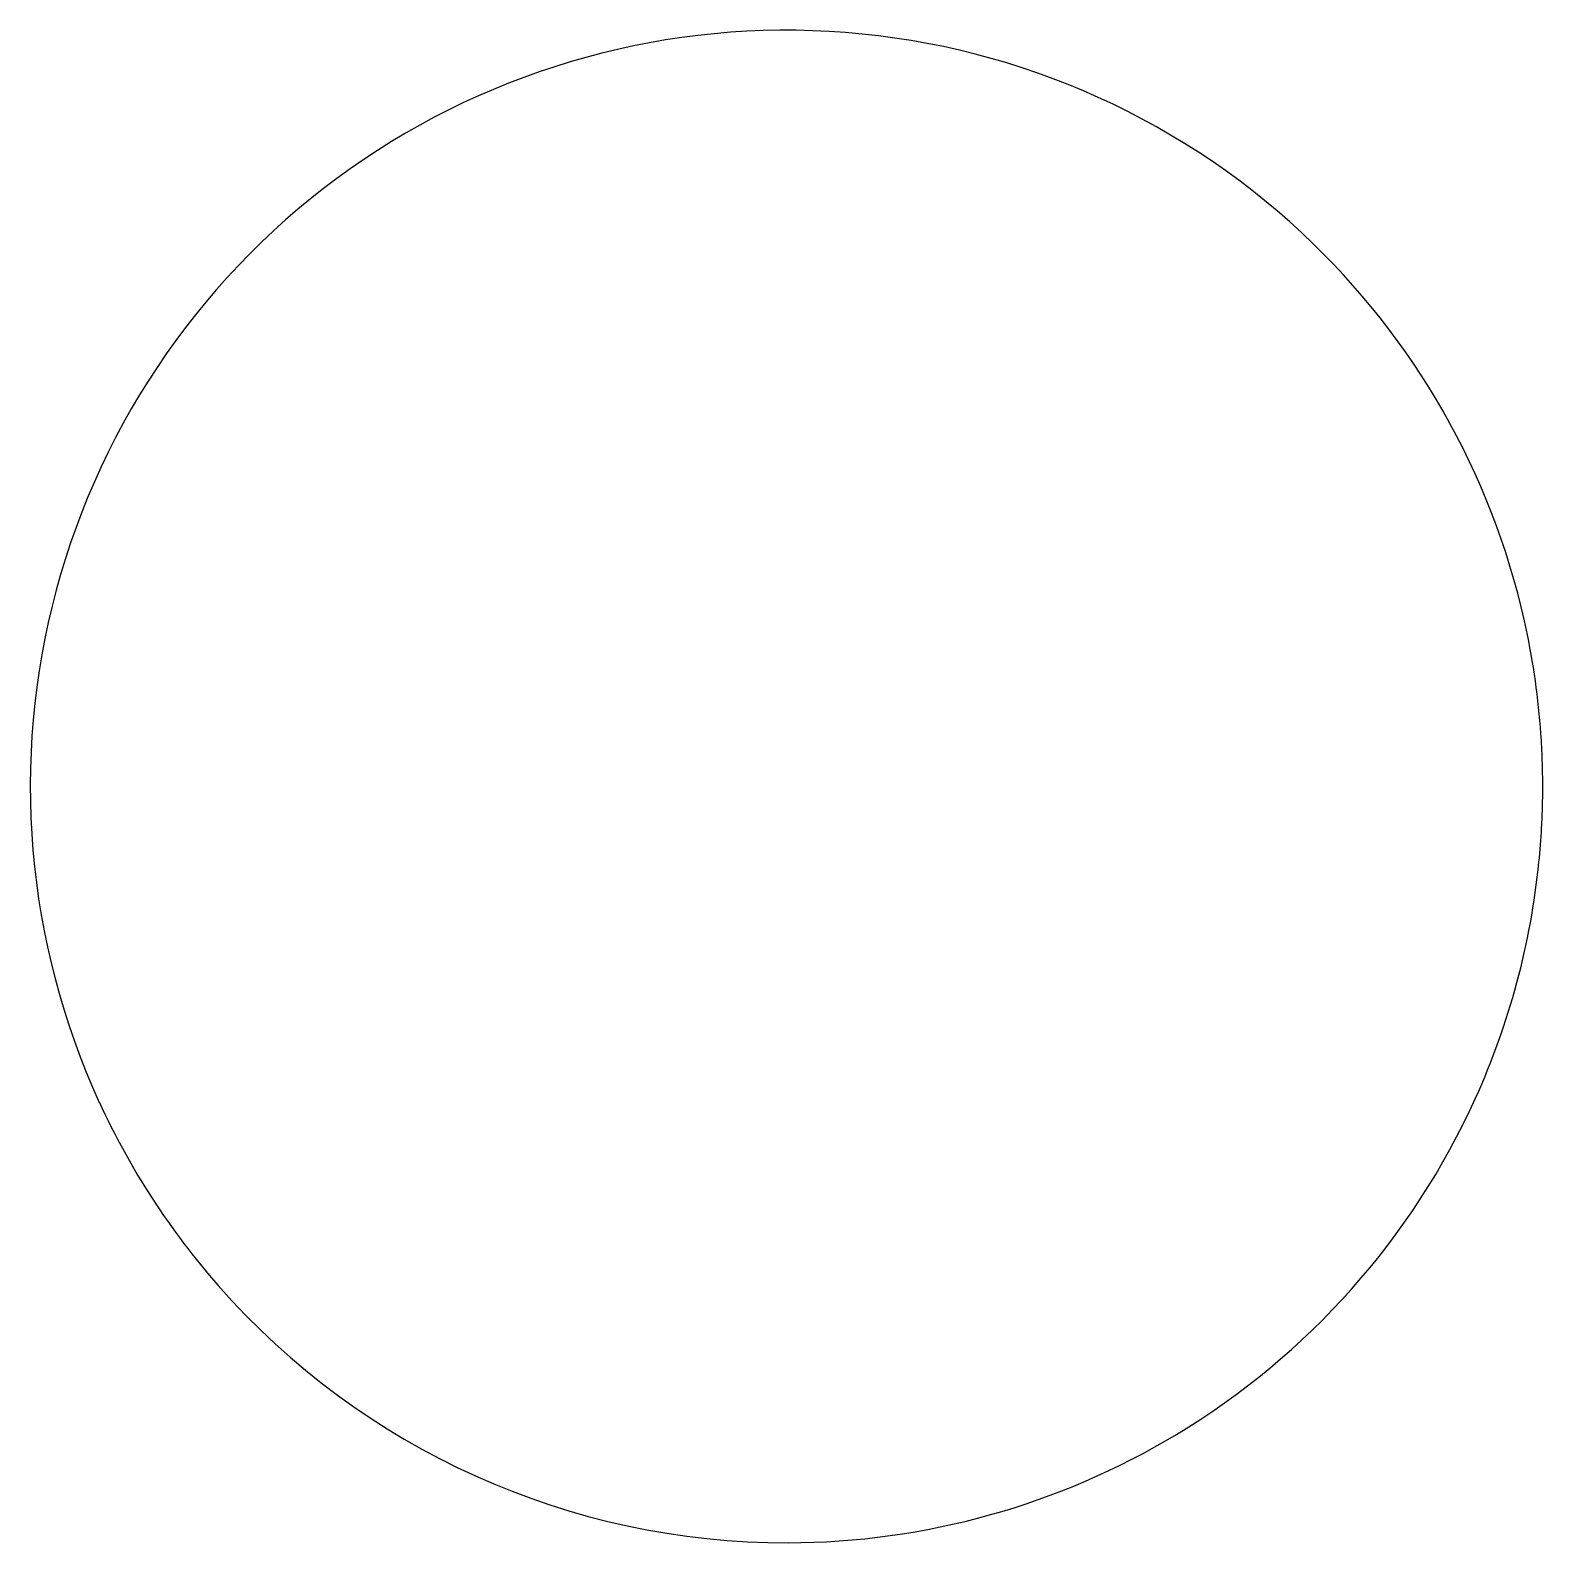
# Model space of a CAD drawing. Header units: metres. Extents: x -238 to 238, y -238 to 238.
import ezdxf

# ---------------------------------------------------------------- set-up
doc = ezdxf.new("R2010")
doc.units = ezdxf.units.M

msp = doc.modelspace()

# ---------------------------------------------------------------- linework, layer by layer
for centre, radius, start, end in [((-0.05, -0.01), 237.74, 445.524, 485.2477), ((-0.05, 0.02), 237.71, 405.7941, 445.524), ((-0.03, -0.04), 237.78, 485.2477, 524.965), ((-0.03, 0.05), 237.67, 371.5635, 405.7937), ((0, -0.05), 237.82, 524.965, 564.6762), ((-0.17, 0.01), 237.82, 363.4629, 371.565), ((5.28, 0.25), 232.36, 361.4366, 363.4841), ((-3.12, 0.13), 240.76, 359.97, 361.4168), ((-17.76, 0.07), 255.41, 718.6467, 719.9838), ((11.57, -0.53), 226.07, 716.8338, 718.6227), ((-2.31, 0.16), 239.96, 714.2754, 716.8529), ((-0.26, 0), 237.91, 695.668, 714.2658), ((-0.08, -0.1), 237.72, 564.674, 581.2852), ((-0.08, -0.08), 237.71, 661.0423, 695.6675), ((-0.12, -0.14), 237.67, 581.2858, 630.1302), ((-0.11, -0.03), 237.77, 630.128, 661.0424)]:
    msp.add_arc(centre, radius, start, end)

doc.saveas('drawing.dxf')
